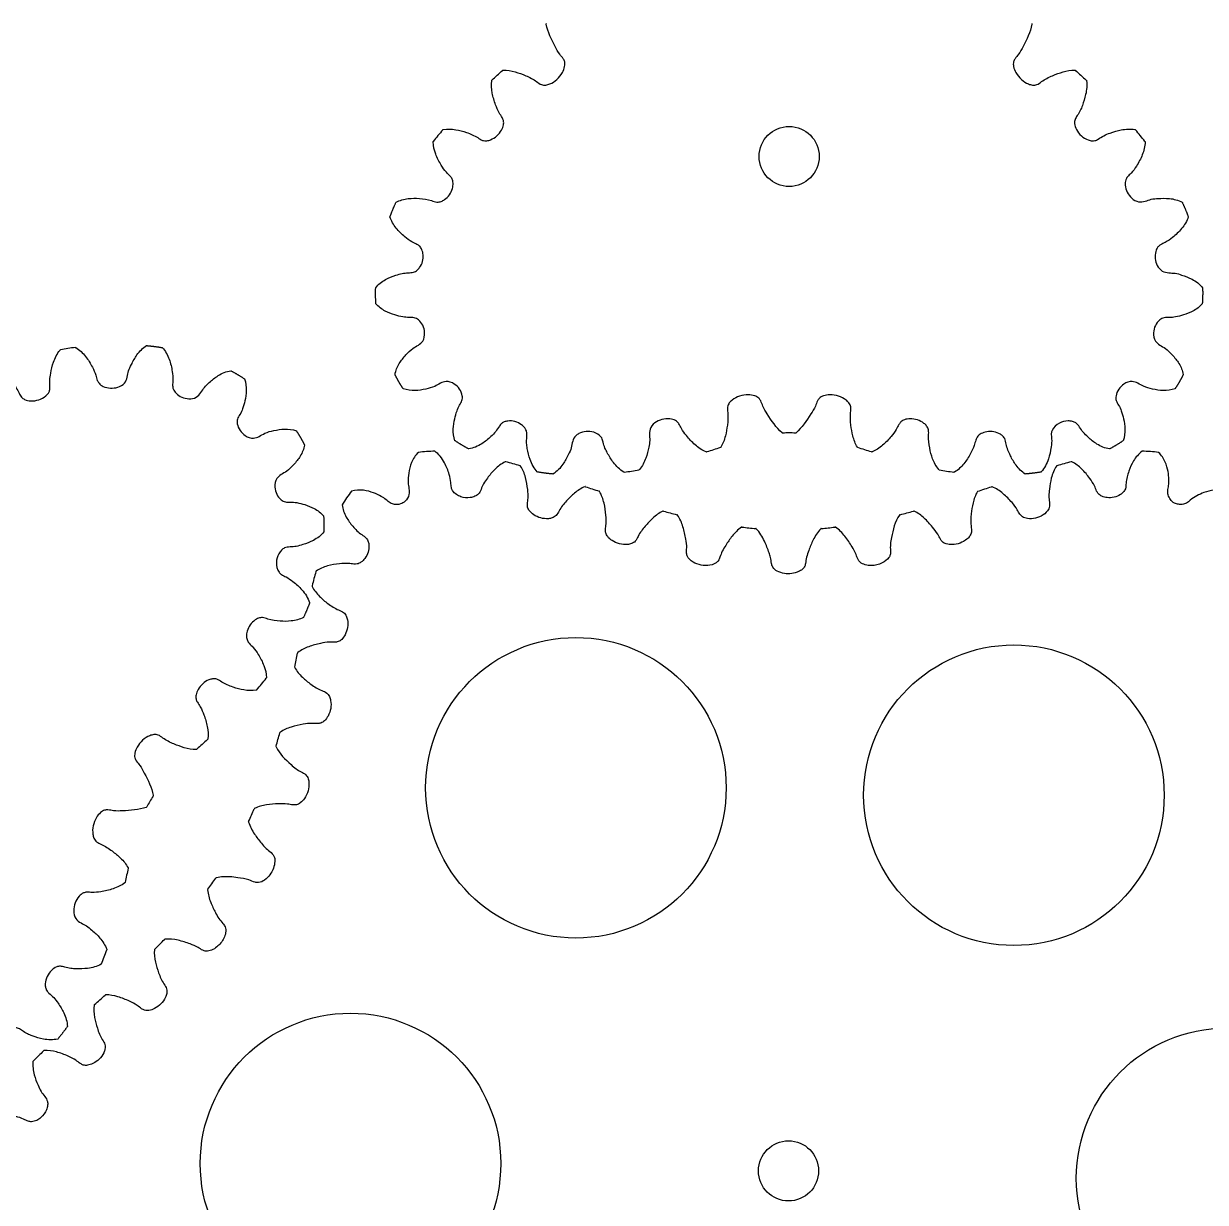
# Model space of a CAD drawing. Header units: inches. Extents: x -3 to 3, y -3 to 3.
# Drawn here: x -1.273 to 0.694, y -0.052 to 1.909 of the extents above; entities that cross this region are included whole.
import ezdxf

# ---------------------------------------------------------------- set-up
doc = ezdxf.new("R2010")
doc.units = ezdxf.units.IN
doc.header["$LTSCALE"] = 0.03937
doc.header["$MEASUREMENT"] = 0
doc.layers.add('thingiverse', color=18, linetype='Continuous', true_color=0x000000)

msp = doc.modelspace()

# ---------------------------------------------------------------- linework, layer by layer
at = {"layer": 'thingiverse'}
for points in [[(-0.403, 1.9075), (-0.4031, 1.9081), (-0.4028, 1.9086)], [(0.4047, 1.9086), (0.405, 1.9081), (0.4049, 1.9075)], [(-0.4757, 1.8307), (-0.4753, 1.8311), (-0.4747, 1.8311)], [(0.4767, 1.8311), (0.4772, 1.8311), (0.4777, 1.8307)], [(-0.4939, 1.8137), (-0.4938, 1.8143), (-0.4934, 1.8146)], [(0.4953, 1.8146), (0.4957, 1.8143), (0.4958, 1.8137)], [(-0.5753, 1.7319), (-0.575, 1.7323), (-0.5744, 1.7324)], [(0.5764, 1.7324), (0.5769, 1.7323), (0.5773, 1.7319)], [(-0.5914, 1.7117), (-0.5914, 1.7123), (-0.5911, 1.7127)], [(0.593, 1.7127), (0.5934, 1.7123), (0.5933, 1.7117)], [(-1.2121, 1.3654), (-1.2118, 1.3658), (-1.2112, 1.3659)], [(-1.1867, 1.3699), (-1.1862, 1.37), (-1.1857, 1.3697)], [(-0.0095, 1.2275), (-0.0101, 1.2274), (-0.0106, 1.2278)], [(0.0125, 1.2278), (0.0121, 1.2274), (0.0115, 1.2275)], [(-0.1126, 1.2039), (-0.1129, 1.2034), (-0.1134, 1.2032)], [(0.1154, 1.2032), (0.1149, 1.2034), (0.1146, 1.2039)], [(-0.4703, 1.1797), (-0.4708, 1.1798), (-0.4713, 1.1796)], [(-0.1362, 1.196), (-0.1367, 1.1958), (-0.1372, 1.196)], [(0.1392, 1.196), (0.1387, 1.1958), (0.1381, 1.196)], [(0.4712, 1.1796), (0.4707, 1.1798), (0.4702, 1.1797)], [(-0.4459, 1.1726), (-0.4462, 1.173), (-0.4467, 1.1732)], [(-0.2733, 1.1623), (-0.2738, 1.1623), (-0.2743, 1.1625)], [(-0.2479, 1.1669), (-0.2483, 1.1665), (-0.2488, 1.1664)], [(0.2508, 1.1664), (0.2502, 1.1665), (0.2499, 1.1669)], [(0.2763, 1.1625), (0.2758, 1.1623), (0.2753, 1.1623)], [(0.4204, 1.1629), (0.4201, 1.1625), (0.4195, 1.1625)], [(0.4466, 1.1732), (0.4461, 1.173), (0.4458, 1.1726)], [(-0.3377, 1.1383), (-0.3383, 1.1384), (-0.3388, 1.1382)], [(-0.3144, 1.1301), (-0.3147, 1.1306), (-0.3152, 1.1307)], [(0.3151, 1.1307), (0.3146, 1.1305), (0.3143, 1.1301)], [(0.3387, 1.1382), (0.3382, 1.1384), (0.3376, 1.1382)], [(-0.2081, 1.0976), (-0.2087, 1.0978), (-0.2092, 1.0975)], [(-0.1847, 1.091), (-0.185, 1.0915), (-0.1856, 1.0916)], [(0.1855, 1.0916), (0.1849, 1.0915), (0.1846, 1.091)], [(0.2091, 1.0975), (0.2086, 1.0977), (0.208, 1.0976)], [(-0.0774, 1.071), (-0.078, 1.071), (-0.0785, 1.0707)], [(-0.0536, 1.0682), (-0.054, 1.0686), (-0.0546, 1.0686)], [(0.0545, 1.0686), (0.0539, 1.0686), (0.0535, 1.0682)], [(0.0784, 1.0707), (0.0779, 1.071), (0.0773, 1.071)], [(-0.7859, 0.9978), (-0.7864, 0.9975), (-0.7865, 0.997)], [(-0.7927, 0.9734), (-0.7928, 0.9728), (-0.7926, 0.9723)], [(-0.7969, 0.9456), (-0.7968, 0.9451), (-0.797, 0.9446)], [(-0.8164, 0.8624), (-0.8168, 0.8621), (-0.8169, 0.8615)], [(-0.8217, 0.8382), (-0.8218, 0.8377), (-0.8215, 0.8372)], [(-0.8687, 0.8205), (-0.8686, 0.82), (-0.869, 0.8196)], [(-0.8847, 0.8003), (-0.8851, 0.7999), (-0.8856, 0.7998)], [(-0.8459, 0.7298), (-0.8464, 0.7295), (-0.8465, 0.7289)], [(-0.9662, 0.7185), (-0.9663, 0.718), (-0.9667, 0.7176)], [(-0.9843, 0.7016), (-0.9848, 0.7012), (-0.9853, 0.7012)], [(-0.8526, 0.7064), (-0.8528, 0.7059), (-0.8526, 0.7054)], [(-1.0571, 0.6248), (-1.057, 0.6242), (-1.0573, 0.6237)], [(-1.0678, 0.6055), (-1.0681, 0.605), (-1.0686, 0.6048)], [(-0.8881, 0.6032), (-0.8886, 0.603), (-0.8888, 0.6025)], [(-0.8982, 0.5815), (-0.8985, 0.581), (-0.8983, 0.5804)], [(-1.0989, 0.5044), (-1.0986, 0.5039), (-1.0988, 0.5034)], [(-1.1038, 0.48), (-1.1039, 0.4795), (-1.1044, 0.4792)], [(-0.9519, 0.4877), (-0.9524, 0.4875), (-0.9527, 0.4871)], [(-0.9662, 0.4684), (-0.9665, 0.468), (-0.9665, 0.4674)], [(-1.0372, 0.3856), (-1.0378, 0.3855), (-1.0382, 0.3851)], [(-1.1345, 0.3687), (-1.1343, 0.3682), (-1.1345, 0.3677)], [(-1.0546, 0.3686), (-1.055, 0.3682), (-1.0551, 0.3676)], [(-1.1433, 0.3445), (-1.1435, 0.344), (-1.1439, 0.3437)], [(-1.1546, 0.2767), (-1.1551, 0.2763), (-1.1551, 0.2757)], [(-1.1359, 0.2928), (-1.1364, 0.2928), (-1.1368, 0.2924)], [(-1.2384, 0.2001), (-1.239, 0.2001), (-1.2394, 0.1997)], [(-1.2568, 0.1826), (-1.2572, 0.1822), (-1.2572, 0.1817)]]:
    msp.add_lwpolyline(points, dxfattribs=at)
at = {"layer": 'thingiverse', "color": 1, "true_color": 0xff0000}
msp.add_circle((0, 0), 3, dxfattribs=at)
at = {"layer": 'thingiverse', "color": 18, "true_color": 0x000000}
for centre, radius in [((0.001, 1.6876), 0.05), ((-0.3538, 0.6373), 0.25), ((0.375, 0.625), 0.25), ((-0.7288, 0.0123), 0.25), ((0.7288, -0.0123), 0.25), ((0, 0), 0.05)]:
    msp.add_circle(centre, radius, dxfattribs=at)
at = {"layer": 'thingiverse'}
for centre, radius, start, end in [((-0.1134, 1.3372), 0.6076, 139.4855, 141.8283), ((0.1153, 1.3372), 0.6076, 38.1717, 40.5145), ((-1.1004, 0.7685), 0.6076, 98.1717, 100.5145), ((0.001, 1.0347), 0.193, 89.9974, 93.1145), ((0.001, 1.0347), 0.193, 86.8855, 90.0026), ((-0.3597, 1.7638), 0.6076, 278.1717, 280.5145), ((0.3616, 1.7638), 0.6076, 259.4855, 261.8283), ((3.0225, 11.1714), 10.5809, 251.48347, 251.61217), ((-2.9764, 11.0336), 10.4356, 288.3854, 288.51588), ((0.1095, 2.2519), 1.1972, 254.6139, 255.7308), ((-0.1096, 2.2523), 1.1976, 284.2648, 285.3813), ((0.0034, 1.7474), 0.6812, 263.1837, 265.1165), ((-0.0031, 1.7442), 0.678, 274.8727, 276.8144), ((-11.0436, 2.9392), 10.4356, 348.3854, 348.51588), ((-1.3467, 1.1951), 0.6076, 319.4855, 321.8283), ((-2.0053, 1.0312), 1.1976, 344.2648, 345.3813), ((-0.8956, 0.5182), 0.193, 149.9974, 153.1145), ((-0.8956, 0.5182), 0.193, 146.8855, 150.0026), ((-1.5121, 0.8694), 0.678, 334.8727, 336.8144), ((-1.5116, 0.8767), 0.6812, 323.1837, 325.1165), ((-1.8955, 1.2208), 1.1972, 314.6139, 315.7308), ((-1.7073, 0.5704), 0.6076, 338.1717, 340.5145), ((-8.1635, 8.2033), 10.5809, 311.48347, 311.61217)]:
    msp.add_arc(centre, radius, start, end, dxfattribs=at)
for points, knots in [([(-0.4747, 1.8311), (-0.468, 1.8313), (-0.4551, 1.829), (-0.4365, 1.8219), (-0.4219, 1.8149), (-0.4122, 1.8065), (-0.4039, 1.8059), (-0.3949, 1.8088), (-0.3847, 1.8152), (-0.3764, 1.8258), (-0.3722, 1.8361), (-0.3717, 1.8445), (-0.3753, 1.8514), (-0.3823, 1.8587), (-0.392, 1.8778), (-0.4005, 1.8944), (-0.403, 1.9075)], [1.9894037, 1.9894037, 1.9894037, 1.9894037, 2.009716, 2.0281566, 2.0489035, 2.0582882, 2.0657686, 2.0727013, 2.0867014, 2.1014099, 2.112319, 2.1201057, 2.1257681, 2.1353142, 2.1501356, 2.1902115, 2.1902115, 2.1902115, 2.1902115]), ([(0.4049, 1.9075), (0.4024, 1.8944), (0.394, 1.8777), (0.3842, 1.8588), (0.3773, 1.8513), (0.3736, 1.8445), (0.3742, 1.8361), (0.3784, 1.8257), (0.3867, 1.8152), (0.3969, 1.8087), (0.4059, 1.8059), (0.4142, 1.8066), (0.4239, 1.8149), (0.4385, 1.8219), (0.4571, 1.829), (0.4699, 1.8313), (0.4767, 1.8311)], [4.4158043, 4.4158043, 4.4158043, 4.4158043, 4.4558845, 4.4706979, 4.4802589, 4.4859071, 4.4936982, 4.504614, 4.5193477, 4.5333741, 4.54027, 4.5477569, 4.5571201, 4.5778612, 4.5963039, 4.616617, 4.616617, 4.616617, 4.616617]), ([(-0.5744, 1.7324), (-0.5676, 1.7336), (-0.5544, 1.733), (-0.5351, 1.7277), (-0.5201, 1.7215), (-0.51, 1.7138), (-0.502, 1.7133), (-0.4938, 1.7158), (-0.4848, 1.7213), (-0.4776, 1.7304), (-0.474, 1.7393), (-0.4737, 1.7469), (-0.4768, 1.7535), (-0.4827, 1.7615), (-0.4882, 1.7753), (-0.4936, 1.793), (-0.4947, 1.8069), (-0.4939, 1.8137)], [1.7686404, 1.7686404, 1.7686404, 1.7686404, 1.7893535, 1.8078933, 1.8286059, 1.8379662, 1.8452157, 1.8516017, 1.8638755, 1.8763356, 1.8857227, 1.8926763, 1.8983514, 1.9075537, 1.9221549, 1.9426931, 1.9633113, 1.9633113, 1.9633113, 1.9633113]), ([(0.4958, 1.8137), (0.4968, 1.8061), (0.4953, 1.7918), (0.4902, 1.7755), (0.4855, 1.7637), (0.481, 1.7562), (0.4763, 1.7495), (0.4755, 1.7411), (0.4789, 1.7313), (0.4866, 1.7213), (0.4963, 1.7154), (0.5043, 1.7134), (0.5102, 1.7137), (0.5167, 1.7171), (0.5245, 1.7226), (0.5376, 1.7276), (0.5546, 1.7328), (0.5688, 1.7338), (0.5764, 1.7324)], [4.6427061, 4.6427061, 4.6427061, 4.6427061, 4.6658234, 4.6851742, 4.6939245, 4.7039705, 4.7114575, 4.7179453, 4.728643, 4.7420774, 4.7554121, 4.7618909, 4.7668347, 4.7727487, 4.7836993, 4.7954608, 4.8143638, 4.8373756, 4.8373756, 4.8373756, 4.8373756]), ([(-0.653, 1.6115), (-0.6468, 1.6148), (-0.6337, 1.6182), (-0.6135, 1.6181), (-0.5974, 1.616), (-0.5858, 1.611), (-0.578, 1.6124), (-0.5708, 1.6165), (-0.5636, 1.6235), (-0.559, 1.6335), (-0.5577, 1.6427), (-0.5591, 1.6499), (-0.5635, 1.6557), (-0.5709, 1.6623), (-0.5791, 1.6747), (-0.5879, 1.6912), (-0.5912, 1.7048), (-0.5914, 1.7117)], [1.5483588, 1.5483588, 1.5483588, 1.5483588, 1.5696391, 1.588182, 1.6088777, 1.618264, 1.6253935, 1.6315477, 1.643194, 1.6549934, 1.6639963, 1.6707971, 1.6764208, 1.6857116, 1.7003394, 1.7208842, 1.7417113, 1.7417113, 1.7417113, 1.7417113]), ([(0.5933, 1.7117), (0.5932, 1.7044), (0.5895, 1.6903), (0.5803, 1.6733), (0.5718, 1.661), (0.5643, 1.6546), (0.5602, 1.6479), (0.5596, 1.6344), (0.5671, 1.62), (0.5815, 1.6107), (0.5935, 1.6128), (0.6037, 1.617), (0.6174, 1.6178), (0.6348, 1.6185), (0.6484, 1.615), (0.655, 1.6115)], [4.8643054, 4.8643054, 4.8643054, 4.8643054, 4.8863439, 4.907478, 4.9220641, 4.9310176, 4.9367516, 4.9453926, 4.9701692, 4.9832819, 4.9946428, 5.0051387, 5.0165233, 5.0352616, 5.0576556, 5.0576556, 5.0576556, 5.0576556]), ([(-0.6869, 1.4693), (-0.6825, 1.4749), (-0.6717, 1.4832), (-0.6558, 1.4894), (-0.6432, 1.4931), (-0.6333, 1.4943), (-0.6244, 1.4942), (-0.6177, 1.498), (-0.6125, 1.5042), (-0.6083, 1.5128), (-0.6075, 1.5234), (-0.6094, 1.5321), (-0.6131, 1.5382), (-0.6192, 1.5421), (-0.6283, 1.5459), (-0.6401, 1.5551), (-0.6538, 1.5681), (-0.661, 1.5804), (-0.6631, 1.5872)], [1.3307795, 1.3307795, 1.3307795, 1.3307795, 1.3521911, 1.3707945, 1.3817902, 1.3914417, 1.400848, 1.4078984, 1.4138822, 1.4250546, 1.4362898, 1.4449928, 1.4516476, 1.4572686, 1.4665003, 1.4810871, 1.5016951, 1.5231051, 1.5231051, 1.5231051, 1.5231051]), ([(0.6651, 1.5872), (0.6629, 1.58), (0.6551, 1.5673), (0.6408, 1.554), (0.6288, 1.5451), (0.6197, 1.5415), (0.6137, 1.5367), (0.6085, 1.5247), (0.6104, 1.5091), (0.6207, 1.4959), (0.6324, 1.4937), (0.6434, 1.4938), (0.6565, 1.4897), (0.6729, 1.4837), (0.6842, 1.4752), (0.6889, 1.4693)], [5.0829092, 5.0829092, 5.0829092, 5.0829092, 5.1056125, 5.1267805, 5.1412714, 5.1501504, 5.1558587, 5.164287, 5.1879855, 5.2007456, 5.2121234, 5.222504, 5.2338691, 5.2526323, 5.2752326, 5.2752326, 5.2752326, 5.2752326]), ([(-0.6547, 1.3248), (-0.6536, 1.3313), (-0.6487, 1.3433), (-0.6372, 1.3569), (-0.6267, 1.3678), (-0.616, 1.3734), (-0.6065, 1.3808), (-0.6046, 1.3943), (-0.6077, 1.4066), (-0.6145, 1.4156), (-0.6229, 1.42), (-0.6322, 1.4196), (-0.6429, 1.4204), (-0.6562, 1.424), (-0.6721, 1.4299), (-0.6822, 1.4375), (-0.6865, 1.4426)], [1.1140808, 1.1140808, 1.1140808, 1.1140808, 1.1340204, 1.152078, 1.1677462, 1.1785442, 1.1884006, 1.2031198, 1.2157568, 1.2273536, 1.235335, 1.2440291, 1.2542363, 1.2679499, 1.2851533, 1.3050572, 1.3050572, 1.3050572, 1.3050572]), ([(0.6884, 1.4426), (0.6842, 1.4375), (0.6741, 1.43), (0.6582, 1.424), (0.6449, 1.4204), (0.6341, 1.4195), (0.6249, 1.4202), (0.6125, 1.4132), (0.6057, 1.3978), (0.6086, 1.3811), (0.6179, 1.3732), (0.6288, 1.3678), (0.6391, 1.3569), (0.6507, 1.3433), (0.6556, 1.3313), (0.6567, 1.3248)], [5.3009549, 5.3009549, 5.3009549, 5.3009549, 5.3208596, 5.3380351, 5.3517346, 5.3619499, 5.3707403, 5.3787132, 5.4029347, 5.4176184, 5.4274863, 5.438307, 5.4539618, 5.4719879, 5.4919279, 5.4919279, 5.4919279, 5.4919279]), ([(-1.3228, 1.3363), (-1.3157, 1.3333), (-1.3041, 1.3248), (-1.2926, 1.3123), (-1.2846, 1.3023), (-1.2804, 1.2947), (-1.277, 1.2872), (-1.2701, 1.2823), (-1.2599, 1.2804), (-1.2473, 1.282), (-1.2374, 1.2875), (-1.2316, 1.2934), (-1.229, 1.2987), (-1.2287, 1.306), (-1.2296, 1.3156), (-1.2274, 1.3293), (-1.2233, 1.3467), (-1.2171, 1.3595), (-1.2121, 1.3654)], [4.6427061, 4.6427061, 4.6427061, 4.6427061, 4.6658234, 4.6851742, 4.6939245, 4.7039705, 4.7114575, 4.7179453, 4.728643, 4.7420774, 4.7554121, 4.7618909, 4.7668347, 4.7727487, 4.7836993, 4.7954608, 4.8143638, 4.8373756, 4.8373756, 4.8373756, 4.8373756]), ([(-1.1857, 1.3697), (-1.1795, 1.3659), (-1.1691, 1.3556), (-1.159, 1.3392), (-1.1526, 1.3257), (-1.1508, 1.316), (-1.147, 1.3091), (-1.1357, 1.3018), (-1.1195, 1.3011), (-1.1042, 1.309), (-1.1, 1.3204), (-1.0985, 1.3313), (-1.0923, 1.3436), (-1.0842, 1.359), (-1.0744, 1.3691), (-1.0681, 1.373)], [4.8643054, 4.8643054, 4.8643054, 4.8643054, 4.8863439, 4.907478, 4.9220641, 4.9310176, 4.9367516, 4.9453926, 4.9701692, 4.9832819, 4.9946428, 5.0051387, 5.0165233, 5.0352616, 5.0576556, 5.0576556, 5.0576556, 5.0576556]), ([(-1.042, 1.3696), (-1.0368, 1.3641), (-1.0298, 1.3509), (-1.0254, 1.3319), (-1.0237, 1.3171), (-1.0251, 1.3075), (-1.024, 1.2998), (-1.0162, 1.2893), (-1.0017, 1.2832), (-0.9852, 1.2855), (-0.9774, 1.2946), (-0.972, 1.3041), (-0.9619, 1.3133), (-0.9485, 1.3246), (-0.9355, 1.3301), (-0.928, 1.3312)], [5.0829092, 5.0829092, 5.0829092, 5.0829092, 5.1056125, 5.1267805, 5.1412714, 5.1501504, 5.1558587, 5.164287, 5.1879855, 5.2007456, 5.2121234, 5.222504, 5.2338691, 5.2526323, 5.2752326, 5.2752326, 5.2752326, 5.2752326]), ([(-0.9051, 1.3175), (-0.9028, 1.3112), (-0.9014, 1.2987), (-0.9041, 1.282), (-0.9077, 1.2687), (-0.9122, 1.2589), (-0.9175, 1.2512), (-0.9176, 1.2371), (-0.9077, 1.2235), (-0.8917, 1.2176), (-0.8803, 1.2217), (-0.8702, 1.2285), (-0.8555, 1.2319), (-0.838, 1.2352), (-0.8252, 1.2334), (-0.8189, 1.2311)], [5.3009549, 5.3009549, 5.3009549, 5.3009549, 5.3208596, 5.3380351, 5.3517346, 5.3619499, 5.3707403, 5.3787132, 5.4029347, 5.4176184, 5.4274863, 5.438307, 5.4539618, 5.4719879, 5.4919279, 5.4919279, 5.4919279, 5.4919279]), ([(-0.555, 1.2148), (-0.5572, 1.221), (-0.5587, 1.2335), (-0.5559, 1.2502), (-0.5523, 1.2635), (-0.5478, 1.2734), (-0.5426, 1.281), (-0.5424, 1.2952), (-0.5524, 1.3088), (-0.5683, 1.3147), (-0.5798, 1.3105), (-0.5898, 1.3038), (-0.6045, 1.3003), (-0.622, 1.2971), (-0.6349, 1.2989), (-0.6411, 1.3012)], [0.8969435, 0.8969435, 0.8969435, 0.8969435, 0.9168482, 0.9340238, 0.9477232, 0.9579386, 0.966729, 0.9747019, 0.9989233, 1.0136071, 1.023475, 1.0342956, 1.0499504, 1.0679765, 1.0879165, 1.0879165, 1.0879165, 1.0879165]), ([(0.6431, 1.3012), (0.6368, 1.2989), (0.624, 1.2971), (0.6064, 1.3003), (0.5918, 1.3039), (0.5817, 1.3105), (0.5703, 1.3148), (0.5541, 1.3085), (0.5445, 1.2952), (0.5445, 1.2809), (0.5498, 1.2734), (0.5543, 1.2636), (0.5579, 1.2503), (0.5606, 1.2335), (0.5592, 1.221), (0.5569, 1.2148)], [5.5180922, 5.5180922, 5.5180922, 5.5180922, 5.5380318, 5.5560893, 5.5717576, 5.5825556, 5.5924119, 5.6071311, 5.6313649, 5.6393463, 5.6480405, 5.6582477, 5.6719613, 5.6891647, 5.7090686, 5.7090686, 5.7090686, 5.7090686]), ([(-0.0106, 1.2278), (-0.0207, 1.2366), (-0.0309, 1.2522), (-0.0424, 1.2701), (-0.0454, 1.2799), (-0.0495, 1.2865), (-0.0571, 1.2902), (-0.0681, 1.2917), (-0.0814, 1.2898), (-0.0921, 1.2842), (-0.099, 1.2777), (-0.1026, 1.2703), (-0.1002, 1.2577), (-0.1014, 1.2415), (-0.1046, 1.2219), (-0.1091, 1.2096), (-0.1126, 1.2039)], [0.011793, 0.011793, 0.011793, 0.011793, 0.0518731, 0.0666865, 0.0762475, 0.0818958, 0.0896868, 0.1006026, 0.1153363, 0.1293628, 0.1362586, 0.1437455, 0.1531087, 0.1738498, 0.1922925, 0.2126057, 0.2126057, 0.2126057, 0.2126057]), ([(0.1146, 1.2039), (0.111, 1.2097), (0.1066, 1.2219), (0.1034, 1.2415), (0.1022, 1.2577), (0.1046, 1.2703), (0.101, 1.2778), (0.094, 1.2842), (0.0833, 1.2898), (0.07, 1.2917), (0.059, 1.2902), (0.0515, 1.2864), (0.0473, 1.2799), (0.0444, 1.2701), (0.0328, 1.2522), (0.0226, 1.2366), (0.0125, 1.2278)], [6.3940219, 6.3940219, 6.3940219, 6.3940219, 6.4143342, 6.4327748, 6.4535217, 6.4629064, 6.4703868, 6.4773195, 6.4913196, 6.5060281, 6.5169372, 6.5247239, 6.5303863, 6.5399324, 6.5547538, 6.5948297, 6.5948297, 6.5948297, 6.5948297]), ([(-0.418, 1.1627), (-0.4235, 1.1685), (-0.4303, 1.1816), (-0.4342, 1.1985), (-0.436, 1.211), (-0.4357, 1.2198), (-0.4348, 1.2278), (-0.4377, 1.2355), (-0.4446, 1.2423), (-0.455, 1.2474), (-0.4653, 1.2481), (-0.4728, 1.2464), (-0.4778, 1.2436), (-0.4822, 1.2378), (-0.487, 1.2296), (-0.497, 1.2198), (-0.5109, 1.2081), (-0.5242, 1.2022), (-0.532, 1.201)], [0.6788979, 0.6788979, 0.6788979, 0.6788979, 0.702853, 0.7222512, 0.730985, 0.7407014, 0.7484953, 0.7547957, 0.7647565, 0.7769343, 0.7890816, 0.7951615, 0.7999687, 0.8058637, 0.8167884, 0.8285257, 0.8474682, 0.8712212, 0.8712212, 0.8712212, 0.8712212]), ([(-0.1372, 1.196), (-0.1439, 1.1988), (-0.1558, 1.2072), (-0.1688, 1.2213), (-0.1778, 1.2332), (-0.1815, 1.2423), (-0.1867, 1.2483), (-0.2, 1.2529), (-0.2166, 1.2497), (-0.2304, 1.2382), (-0.2318, 1.2259), (-0.2303, 1.215), (-0.2332, 1.2015), (-0.2369, 1.1848), (-0.2432, 1.1725), (-0.2479, 1.1669)], [0.2386964, 0.2386964, 0.2386964, 0.2386964, 0.260565, 0.2816816, 0.2961962, 0.3051101, 0.3108816, 0.3198148, 0.3458727, 0.3595116, 0.370986, 0.3813982, 0.3927832, 0.4115024, 0.4333646, 0.4333646, 0.4333646, 0.4333646]), ([(0.2499, 1.1669), (0.2454, 1.1722), (0.2394, 1.1839), (0.2343, 1.2033), (0.2321, 1.2194), (0.2338, 1.232), (0.2303, 1.2392), (0.224, 1.2451), (0.2147, 1.2501), (0.2032, 1.2517), (0.1937, 1.2504), (0.187, 1.2469), (0.1828, 1.2408), (0.1789, 1.2318), (0.1696, 1.2201), (0.157, 1.2065), (0.1455, 1.1987), (0.1392, 1.196)], [6.1732586, 6.1732586, 6.1732586, 6.1732586, 6.1939717, 6.2125115, 6.2332241, 6.2425844, 6.2498338, 6.2562199, 6.2684937, 6.2809537, 6.2903409, 6.2972945, 6.3029696, 6.3121719, 6.3267731, 6.3473113, 6.3679295, 6.3679295, 6.3679295, 6.3679295]), ([(0.534, 1.201), (0.5265, 1.2021), (0.5136, 1.2077), (0.5, 1.2188), (0.4902, 1.2283), (0.4845, 1.2369), (0.4795, 1.2443), (0.4721, 1.2472), (0.4626, 1.2483), (0.4494, 1.2449), (0.4393, 1.236), (0.4367, 1.2256), (0.4383, 1.2163), (0.4369, 1.2021), (0.4328, 1.1828), (0.4258, 1.1691), (0.4204, 1.1629)], [5.7347909, 5.7347909, 5.7347909, 5.7347909, 5.7573547, 5.7761351, 5.7874998, 5.7979569, 5.8073569, 5.8135165, 5.8211597, 5.836122, 5.8535695, 5.8592031, 5.8676372, 5.8815023, 5.9020139, 5.9266473, 5.9266473, 5.9266473, 5.9266473]), ([(-0.2743, 1.1625), (-0.2809, 1.1666), (-0.2911, 1.1769), (-0.3, 1.1915), (-0.3058, 1.2029), (-0.3084, 1.2113), (-0.3102, 1.2192), (-0.3157, 1.2254), (-0.3248, 1.2295), (-0.3368, 1.2308), (-0.3471, 1.2278), (-0.3556, 1.2225), (-0.3598, 1.2138), (-0.361, 1.2026), (-0.367, 1.1899), (-0.3753, 1.174), (-0.3853, 1.1634), (-0.392, 1.1593)], [0.4602932, 0.4602932, 0.4602932, 0.4602932, 0.4836195, 0.5029802, 0.5117341, 0.5218986, 0.5293449, 0.5357683, 0.5460514, 0.5587927, 0.5714371, 0.5776947, 0.5884357, 0.599404, 0.6111569, 0.6300647, 0.6536443, 0.6536443, 0.6536443, 0.6536443]), ([(0.3939, 1.1593), (0.3879, 1.163), (0.3785, 1.1727), (0.3684, 1.1902), (0.3622, 1.2052), (0.3607, 1.2178), (0.3556, 1.2238), (0.3484, 1.228), (0.3388, 1.2307), (0.3278, 1.2297), (0.3192, 1.2262), (0.3137, 1.2215), (0.3109, 1.2147), (0.3089, 1.205), (0.3022, 1.1917), (0.2923, 1.1759), (0.2822, 1.1661), (0.2763, 1.1625)], [5.952977, 5.952977, 5.952977, 5.952977, 5.9742573, 5.9928002, 6.0134959, 6.0228822, 6.0300117, 6.0361659, 6.0478122, 6.0596116, 6.0686145, 6.0754153, 6.081039, 6.0903298, 6.1049576, 6.1255024, 6.1463295, 6.1463295, 6.1463295, 6.1463295]), ([(-0.8053, 1.2075), (-0.8064, 1.2009), (-0.8113, 1.1889), (-0.8229, 1.1753), (-0.8333, 1.1645), (-0.844, 1.1589), (-0.8535, 1.1514), (-0.8554, 1.138), (-0.8524, 1.1257), (-0.8456, 1.1166), (-0.8371, 1.1122), (-0.8279, 1.1127), (-0.8172, 1.1119), (-0.8038, 1.1083), (-0.788, 1.1023), (-0.7778, 1.0948), (-0.7736, 1.0897)], [5.5180922, 5.5180922, 5.5180922, 5.5180922, 5.5380318, 5.5560893, 5.5717576, 5.5825556, 5.5924119, 5.6071311, 5.6197681, 5.6313649, 5.6393463, 5.6480405, 5.6582477, 5.6719613, 5.6891647, 5.7090686, 5.7090686, 5.7090686, 5.7090686]), ([(-0.6159, 1.1951), (-0.6208, 1.1904), (-0.628, 1.1794), (-0.6321, 1.1618), (-0.6338, 1.1469), (-0.6314, 1.135), (-0.6306, 1.124), (-0.6366, 1.1142), (-0.6455, 1.1087), (-0.6549, 1.1082), (-0.6632, 1.1108), (-0.6698, 1.1169), (-0.6786, 1.1231), (-0.6913, 1.1287), (-0.7078, 1.1334), (-0.7206, 1.1328), (-0.727, 1.1309)], [9.8879423, 9.8879423, 9.8879423, 9.8879423, 9.9081843, 9.9263031, 9.941943, 9.952736, 9.9624855, 9.9750234, 9.9845762, 9.9941986, 10.0017525, 10.010464, 10.0206658, 10.0343596, 10.0516356, 10.0718976, 10.0718976, 10.0718976, 10.0718976]), ([(-0.4713, 1.1796), (-0.4779, 1.1765), (-0.4887, 1.1681), (-0.4996, 1.1547), (-0.5075, 1.1436), (-0.5114, 1.134), (-0.5151, 1.1258), (-0.5222, 1.1217), (-0.5319, 1.1192), (-0.543, 1.1201), (-0.553, 1.125), (-0.5588, 1.1304), (-0.5616, 1.1377), (-0.5615, 1.1471), (-0.5648, 1.161), (-0.5708, 1.1759), (-0.5789, 1.189), (-0.5851, 1.1948), (-0.5884, 1.1971)], [9.667044, 9.667044, 9.667044, 9.667044, 9.6888417, 9.7075588, 9.7189346, 9.7293583, 9.738833, 9.7451744, 9.753213, 9.7688737, 9.7775534, 9.7864789, 9.7921014, 9.8005082, 9.8143735, 9.8348931, 9.8483781, 9.8602811, 9.8602811, 9.8602811, 9.8602811]), ([(0.5883, 1.1971), (0.5824, 1.1929), (0.5737, 1.1824), (0.5656, 1.1637), (0.5613, 1.1481), (0.5614, 1.1355), (0.5573, 1.1288), (0.5508, 1.1238), (0.5417, 1.1199), (0.5307, 1.1194), (0.5218, 1.1217), (0.5156, 1.1257), (0.5119, 1.132), (0.5087, 1.1414), (0.5003, 1.1537), (0.4885, 1.1682), (0.4774, 1.1766), (0.4712, 1.1796)], [7.8818035, 7.8818035, 7.8818035, 7.8818035, 7.9033558, 7.92196, 7.9425966, 7.9519961, 7.9590548, 7.9651089, 7.9766174, 7.9883342, 7.9974096, 8.0042489, 8.0098643, 8.0191323, 8.0337602, 8.0543178, 8.075044, 8.075044, 8.075044, 8.075044]), ([(0.727, 1.131), (0.7208, 1.1328), (0.7085, 1.1335), (0.6881, 1.1282), (0.6728, 1.1201), (0.6626, 1.1105), (0.6554, 1.1086), (0.6486, 1.1086), (0.6412, 1.1108), (0.6351, 1.1165), (0.6313, 1.124), (0.6307, 1.1321), (0.6328, 1.1405), (0.6332, 1.1512), (0.6316, 1.1645), (0.6272, 1.1805), (0.6205, 1.1906), (0.6158, 1.1951)], [7.6701964, 7.6701964, 7.6701964, 7.6701964, 7.6894192, 7.7065827, 7.732808, 7.7410176, 7.7480845, 7.7544791, 7.7615147, 7.7707914, 7.7789801, 7.7861683, 7.7948345, 7.8047569, 7.8183213, 7.8348857, 7.8541525, 7.8541525, 7.8541525, 7.8541525]), ([(-0.3388, 1.1382), (-0.3451, 1.1357), (-0.356, 1.1284), (-0.3701, 1.1143), (-0.3804, 1.1018), (-0.3856, 1.0901), (-0.3928, 1.086), (-0.4016, 1.0845), (-0.4126, 1.0855), (-0.4234, 1.0905), (-0.4308, 1.097), (-0.4345, 1.1037), (-0.4346, 1.111), (-0.4328, 1.1208), (-0.434, 1.1356), (-0.4369, 1.1539), (-0.442, 1.1669), (-0.4459, 1.1726)], [9.4443165, 9.4443165, 9.4443165, 9.4443165, 9.4647312, 9.483233, 9.5039818, 9.513472, 9.5208488, 9.5275421, 9.5403945, 9.5532793, 9.5628583, 9.5698287, 9.5755068, 9.5846707, 9.5992832, 9.6198224, 9.6404812, 9.6404812, 9.6404812, 9.6404812]), ([(0.4458, 1.1726), (0.4417, 1.1665), (0.4368, 1.1538), (0.4341, 1.1368), (0.4329, 1.1232), (0.4338, 1.1138), (0.4349, 1.1064), (0.432, 1.0982), (0.4206, 1.0874), (0.4035, 1.0832), (0.3896, 1.0871), (0.384, 1.0929), (0.38, 1.1019), (0.3706, 1.1135), (0.3573, 1.1273), (0.3454, 1.1355), (0.3387, 1.1382)], [8.1016096, 8.1016096, 8.1016096, 8.1016096, 8.123335, 8.1420343, 8.1534271, 8.1638169, 8.1707238, 8.1753455, 8.189385, 8.2165152, 8.2256312, 8.2314365, 8.2403471, 8.254869, 8.2759706, 8.2977682, 8.2977682, 8.2977682, 8.2977682]), ([(-0.2092, 1.0975), (-0.2153, 1.0946), (-0.2257, 1.0867), (-0.2392, 1.0722), (-0.2491, 1.0593), (-0.254, 1.0474), (-0.2612, 1.0431), (-0.2703, 1.0415), (-0.2816, 1.0424), (-0.2929, 1.0475), (-0.3007, 1.0541), (-0.3046, 1.0609), (-0.3047, 1.0683), (-0.3028, 1.078), (-0.3038, 1.0928), (-0.3063, 1.1112), (-0.3109, 1.1242), (-0.3144, 1.1301)], [9.2206877, 9.2206877, 9.2206877, 9.2206877, 9.2409781, 9.2594344, 9.2802212, 9.2897507, 9.2972011, 9.3040762, 9.3174208, 9.3308323, 9.3407172, 9.3478241, 9.353517, 9.3627173, 9.3773555, 9.3978397, 9.4183274, 9.4183274, 9.4183274, 9.4183274]), ([(0.3143, 1.1301), (0.3108, 1.1242), (0.3065, 1.1119), (0.3035, 1.0922), (0.3026, 1.076), (0.3054, 1.0634), (0.3019, 1.0559), (0.2954, 1.0494), (0.2856, 1.0436), (0.2734, 1.0414), (0.2632, 1.0424), (0.2561, 1.0457), (0.2518, 1.0518), (0.2478, 1.0609), (0.2385, 1.0725), (0.2262, 1.0863), (0.2152, 1.0945), (0.2091, 1.0975)], [8.3237529, 8.3237529, 8.3237529, 8.3237529, 8.3441376, 8.3626072, 8.383386, 8.3928776, 8.4003145, 8.4071278, 8.4203922, 8.4338402, 8.4437774, 8.4509501, 8.4566394, 8.4658807, 8.4805299, 8.5010016, 8.5213961, 8.5213961, 8.5213961, 8.5213961]), ([(-0.7426, 1.108), (-0.7419, 1.1009), (-0.7371, 1.0881), (-0.725, 1.0717), (-0.7136, 1.0601), (-0.7027, 1.0539), (-0.699, 1.047), (-0.6978, 1.0389), (-0.699, 1.029), (-0.7041, 1.0194), (-0.7105, 1.0127), (-0.7171, 1.0093), (-0.7244, 1.0093), (-0.7341, 1.0112), (-0.749, 1.0101), (-0.7674, 1.0072), (-0.7803, 1.0018), (-0.7859, 0.9978)], [10.0995486, 10.0995486, 10.0995486, 10.0995486, 10.1211009, 10.1397051, 10.1603417, 10.1697412, 10.1767999, 10.182854, 10.1943625, 10.2060793, 10.2151547, 10.221994, 10.2276094, 10.2368774, 10.2515053, 10.2720629, 10.2927891, 10.2927891, 10.2927891, 10.2927891]), ([(-0.0785, 1.0707), (-0.0843, 1.0667), (-0.0937, 1.0569), (-0.1033, 1.0428), (-0.1104, 1.0312), (-0.1138, 1.0223), (-0.1162, 1.0153), (-0.123, 1.0092), (-0.1392, 1.0052), (-0.1573, 1.0099), (-0.1681, 1.0206), (-0.1701, 1.0286), (-0.1689, 1.0384), (-0.171, 1.0532), (-0.175, 1.0718), (-0.1806, 1.0851), (-0.1847, 1.091)], [8.996164, 8.996164, 8.996164, 8.996164, 9.0175198, 9.0361885, 9.0476134, 9.0580068, 9.0649095, 9.069639, 9.0845751, 9.1136535, 9.1230849, 9.1289249, 9.137776, 9.1523215, 9.1734271, 9.1950719, 9.1950719, 9.1950719, 9.1950719]), ([(0.1846, 1.091), (0.177, 1.08), (0.1728, 1.0628), (0.1692, 1.0427), (0.1694, 1.033), (0.1697, 1.0256), (0.1658, 1.0174), (0.155, 1.0098), (0.1406, 1.0063), (0.1277, 1.0078), (0.1196, 1.0113), (0.1147, 1.018), (0.1122, 1.0275), (0.1048, 1.0404), (0.0942, 1.0562), (0.0843, 1.0666), (0.0784, 1.0707)], [8.547012, 8.547012, 8.547012, 8.547012, 8.587105, 8.5985122, 8.6089553, 8.6158541, 8.6205628, 8.635428, 8.6541222, 8.6645471, 8.6740071, 8.679867, 8.6887457, 8.7032884, 8.7243561, 8.7459215, 8.7459215, 8.7459215, 8.7459215]), ([(-0.7731, 1.063), (-0.7778, 1.0571), (-0.7891, 1.0486), (-0.8055, 1.0425), (-0.8186, 1.0386), (-0.829, 1.0381), (-0.8378, 1.0374), (-0.8441, 1.0325), (-0.8498, 1.0247), (-0.8534, 1.0117), (-0.8508, 0.9984), (-0.8431, 0.991), (-0.8342, 0.9877), (-0.8226, 0.9794), (-0.8079, 0.9662), (-0.7996, 0.9533), (-0.7969, 0.9456)], [5.7347909, 5.7347909, 5.7347909, 5.7347909, 5.7573547, 5.7761351, 5.7874998, 5.7979569, 5.8073569, 5.8135165, 5.8211597, 5.836122, 5.8535695, 5.8592031, 5.8676372, 5.8815023, 5.9020139, 5.9266473, 5.9266473, 5.9266473, 5.9266473]), ([(0.0535, 1.0682), (0.0483, 1.0627), (0.041, 1.0509), (0.0344, 1.0345), (0.0296, 1.0214), (0.0286, 1.0119), (0.0268, 1.0046), (0.0226, 1), (0.0156, 0.9959), (0.0013, 0.992), (-0.0148, 0.9943), (-0.0263, 1.0028), (-0.0289, 1.0118), (-0.0294, 1.0199), (-0.0336, 1.0323), (-0.0401, 1.0488), (-0.0479, 1.0622), (-0.0536, 1.0682)], [8.7712255, 8.7712255, 8.7712255, 8.7712255, 8.7937145, 8.8125915, 8.8243915, 8.8353159, 8.8412537, 8.8464713, 8.8536597, 8.8654637, 8.8904072, 8.9005554, 8.9070711, 8.9172321, 8.9251584, 8.9459803, 8.970866, 8.970866, 8.970866, 8.970866]), ([(-0.7926, 0.9723), (-0.7896, 0.9662), (-0.7814, 0.9558), (-0.766, 0.943), (-0.7525, 0.9341), (-0.7404, 0.9301), (-0.7356, 0.9235), (-0.7331, 0.915), (-0.7329, 0.904), (-0.7368, 0.8927), (-0.7425, 0.8845), (-0.7488, 0.8801), (-0.7561, 0.8792), (-0.766, 0.88), (-0.7806, 0.8773), (-0.7985, 0.8728), (-0.811, 0.8666), (-0.8164, 0.8624)], [10.3193534, 10.3193534, 10.3193534, 10.3193534, 10.3399314, 10.3584496, 10.3791731, 10.3885635, 10.3958839, 10.4024757, 10.4152793, 10.4282421, 10.4379151, 10.4449652, 10.4506555, 10.4598392, 10.4744495, 10.494972, 10.515519, 10.515519, 10.515519, 10.515519]), ([(-0.807, 0.9208), (-0.8132, 0.9174), (-0.8263, 0.9141), (-0.8466, 0.9141), (-0.8626, 0.9162), (-0.8743, 0.9212), (-0.882, 0.9199), (-0.8893, 0.9157), (-0.8964, 0.9087), (-0.901, 0.8987), (-0.9023, 0.8896), (-0.901, 0.8824), (-0.8965, 0.8766), (-0.8891, 0.87), (-0.8809, 0.8575), (-0.8722, 0.8411), (-0.8688, 0.8275), (-0.8687, 0.8205)], [5.952977, 5.952977, 5.952977, 5.952977, 5.9742573, 5.9928002, 6.0134959, 6.0228822, 6.0300117, 6.0361659, 6.0478122, 6.0596116, 6.0686145, 6.0754153, 6.081039, 6.0903298, 6.1049576, 6.1255024, 6.1463295, 6.1463295, 6.1463295, 6.1463295]), ([(-0.8215, 0.8372), (-0.8182, 0.8313), (-0.8097, 0.8213), (-0.7941, 0.8089), (-0.7805, 0.8001), (-0.7683, 0.7961), (-0.7635, 0.7894), (-0.7611, 0.7805), (-0.761, 0.7692), (-0.7652, 0.7575), (-0.7711, 0.7492), (-0.7776, 0.7447), (-0.785, 0.7439), (-0.7948, 0.7451), (-0.8095, 0.7428), (-0.8276, 0.739), (-0.8403, 0.7336), (-0.8459, 0.7298)], [10.541504, 10.541504, 10.541504, 10.541504, 10.5618887, 10.5803583, 10.6011371, 10.6106287, 10.6180656, 10.6248789, 10.6381433, 10.6515913, 10.6615285, 10.6687012, 10.6743905, 10.6836318, 10.698281, 10.7187527, 10.7391472, 10.7391472, 10.7391472, 10.7391472]), ([(-0.8856, 0.7998), (-0.8924, 0.7986), (-0.9057, 0.7993), (-0.925, 0.8046), (-0.94, 0.8107), (-0.95, 0.8185), (-0.958, 0.819), (-0.9663, 0.8165), (-0.9753, 0.811), (-0.9824, 0.8019), (-0.986, 0.7929), (-0.9864, 0.7854), (-0.9832, 0.7787), (-0.9773, 0.7708), (-0.9719, 0.757), (-0.9664, 0.7392), (-0.9653, 0.7253), (-0.9662, 0.7185)], [6.1732586, 6.1732586, 6.1732586, 6.1732586, 6.1939717, 6.2125115, 6.2332241, 6.2425844, 6.2498338, 6.2562199, 6.2684937, 6.2809537, 6.2903409, 6.2972945, 6.3029696, 6.3121719, 6.3267731, 6.3473113, 6.3679295, 6.3679295, 6.3679295, 6.3679295]), ([(-0.9853, 0.7012), (-0.9921, 0.701), (-1.0049, 0.7033), (-1.0235, 0.7103), (-1.0381, 0.7173), (-1.0478, 0.7257), (-1.0561, 0.7263), (-1.0651, 0.7235), (-1.0754, 0.7171), (-1.0836, 0.7065), (-1.0878, 0.6962), (-1.0884, 0.6878), (-1.0848, 0.6809), (-1.0778, 0.6735), (-1.068, 0.6545), (-1.0596, 0.6379), (-1.0571, 0.6248)], [6.3940219, 6.3940219, 6.3940219, 6.3940219, 6.4143342, 6.4327748, 6.4535217, 6.4629064, 6.4703868, 6.4773195, 6.4913196, 6.5060281, 6.5169372, 6.5247239, 6.5303863, 6.5399324, 6.5547538, 6.5948297, 6.5948297, 6.5948297, 6.5948297]), ([(-0.8526, 0.7054), (-0.847, 0.6937), (-0.8347, 0.6818), (-0.8198, 0.669), (-0.8112, 0.6637), (-0.8029, 0.66), (-0.7988, 0.6527), (-0.7974, 0.6434), (-0.7986, 0.6317), (-0.8042, 0.6202), (-0.8112, 0.6124), (-0.8183, 0.6086), (-0.8258, 0.6087), (-0.8354, 0.6111), (-0.8503, 0.6108), (-0.8687, 0.6096), (-0.882, 0.6061), (-0.8881, 0.6032)], [10.7647615, 10.7647615, 10.7647615, 10.7647615, 10.8035042, 10.8145336, 10.8242464, 10.8337214, 10.8412093, 10.8481843, 10.8619043, 10.8758151, 10.8860287, 10.8933258, 10.8990291, 10.9082632, 10.9229068, 10.9434007, 10.9636789, 10.9636789, 10.9636789, 10.9636789]), ([(-1.0686, 0.6048), (-1.0812, 0.6004), (-1.0998, 0.5994), (-1.1212, 0.5983), (-1.1311, 0.6007), (-1.1388, 0.6004), (-1.1458, 0.5957), (-1.1527, 0.5869), (-1.1577, 0.5744), (-1.1582, 0.5624), (-1.1561, 0.5531), (-1.1514, 0.5463), (-1.1393, 0.5421), (-1.1259, 0.5329), (-1.1105, 0.5203), (-1.1021, 0.5104), (-1.0989, 0.5044)], [0.011793, 0.011793, 0.011793, 0.011793, 0.0518731, 0.0666865, 0.0762475, 0.0818958, 0.0896868, 0.1006026, 0.1153363, 0.1293628, 0.1362586, 0.1437455, 0.1531087, 0.1738498, 0.1922925, 0.2126057, 0.2126057, 0.2126057, 0.2126057]), ([(-0.8983, 0.5804), (-0.8962, 0.5732), (-0.8896, 0.5609), (-0.8787, 0.5471), (-0.8698, 0.5362), (-0.8607, 0.5301), (-0.8548, 0.5227), (-0.8546, 0.5129), (-0.8565, 0.503), (-0.8626, 0.4921), (-0.8709, 0.4837), (-0.88, 0.479), (-0.8893, 0.4802), (-0.9001, 0.4856), (-0.9145, 0.4875), (-0.9324, 0.4899), (-0.9445, 0.4894), (-0.9519, 0.4877)], [10.9889816, 10.9889816, 10.9889816, 10.9889816, 11.0114714, 11.0303514, 11.0421444, 11.0531282, 11.0631464, 11.0697712, 11.0812118, 11.0937508, 11.106187, 11.1170318, 11.1230815, 11.1339217, 11.1529574, 11.1658595, 11.1886147, 11.1886147, 11.1886147, 11.1886147]), ([(-1.1044, 0.4792), (-1.1102, 0.4748), (-1.1234, 0.4687), (-1.1421, 0.4645), (-1.1569, 0.4627), (-1.1666, 0.464), (-1.1745, 0.4625), (-1.185, 0.4532), (-1.1906, 0.4372), (-1.1875, 0.4196), (-1.1775, 0.4122), (-1.1674, 0.408), (-1.1571, 0.3988), (-1.1445, 0.3872), (-1.137, 0.3756), (-1.1345, 0.3687)], [0.2386964, 0.2386964, 0.2386964, 0.2386964, 0.260565, 0.2816816, 0.2961962, 0.3051101, 0.3108816, 0.3198148, 0.3458727, 0.3595116, 0.370986, 0.3813982, 0.3927832, 0.4115024, 0.4333646, 0.4333646, 0.4333646, 0.4333646]), ([(-0.9665, 0.4674), (-0.9659, 0.4603), (-0.9622, 0.4473), (-0.9547, 0.432), (-0.9483, 0.42), (-0.9422, 0.4126), (-0.9374, 0.407), (-0.936, 0.4013), (-0.9365, 0.3948), (-0.9402, 0.384), (-0.9485, 0.3738), (-0.9594, 0.367), (-0.968, 0.3648), (-0.9759, 0.367), (-0.9837, 0.373), (-0.9975, 0.3785), (-1.0157, 0.3843), (-1.03, 0.3862), (-1.0372, 0.3856)], [11.2139243, 11.2139243, 11.2139243, 11.2139243, 11.2352801, 11.2539488, 11.2653737, 11.2757671, 11.2826698, 11.2873993, 11.2927526, 11.3023354, 11.3210228, 11.3314138, 11.3408452, 11.3466852, 11.3555363, 11.3700818, 11.3911874, 11.4128322, 11.4128322, 11.4128322, 11.4128322]), ([(-1.0551, 0.3676), (-1.0556, 0.3609), (-1.054, 0.3479), (-1.0481, 0.3289), (-1.0419, 0.3139), (-1.034, 0.3037), (-1.034, 0.2954), (-1.0371, 0.2867), (-1.0436, 0.2773), (-1.0536, 0.2701), (-1.0632, 0.2667), (-1.071, 0.2667), (-1.0775, 0.2703), (-1.085, 0.2768), (-1.0983, 0.2833), (-1.1155, 0.2904), (-1.129, 0.2929), (-1.1359, 0.2928)], [11.438448, 11.438448, 11.438448, 11.438448, 11.4587384, 11.4771947, 11.4979815, 11.507511, 11.5149614, 11.5218365, 11.5351811, 11.5485926, 11.5584775, 11.5655844, 11.5712773, 11.5804776, 11.5951158, 11.6156, 11.6360877, 11.6360877, 11.6360877, 11.6360877]), ([(-1.1439, 0.3437), (-1.1507, 0.34), (-1.1648, 0.3363), (-1.1819, 0.3359), (-1.1947, 0.3366), (-1.2032, 0.3386), (-1.211, 0.341), (-1.2191, 0.3393), (-1.2272, 0.3335), (-1.2343, 0.3237), (-1.2369, 0.3133), (-1.2365, 0.3053), (-1.2345, 0.2999), (-1.2295, 0.2946), (-1.2221, 0.2885), (-1.2139, 0.2772), (-1.2044, 0.2619), (-1.2002, 0.248), (-1.1999, 0.2402)], [0.4602932, 0.4602932, 0.4602932, 0.4602932, 0.4836195, 0.5029802, 0.5117341, 0.5218986, 0.5293449, 0.5357683, 0.5460514, 0.5587927, 0.5714371, 0.5776947, 0.5825604, 0.5884357, 0.599404, 0.6111569, 0.6300647, 0.6536443, 0.6536443, 0.6536443, 0.6536443]), ([(-1.1551, 0.2757), (-1.1561, 0.269), (-1.1552, 0.2559), (-1.1501, 0.2366), (-1.1444, 0.2214), (-1.1368, 0.2111), (-1.1369, 0.2028), (-1.14, 0.1944), (-1.1463, 0.1854), (-1.1561, 0.1786), (-1.1654, 0.1754), (-1.1731, 0.1755), (-1.1795, 0.1791), (-1.187, 0.1855), (-1.2004, 0.1919), (-1.2178, 0.1986), (-1.2316, 0.2006), (-1.2384, 0.2001)], [11.6620768, 11.6620768, 11.6620768, 11.6620768, 11.6824916, 11.7009933, 11.7217421, 11.7312323, 11.7386091, 11.7453024, 11.7581548, 11.7710397, 11.7806186, 11.787589, 11.7932671, 11.802431, 11.8170435, 11.8375827, 11.8582415, 11.8582415, 11.8582415, 11.8582415]), ([(-1.2159, 0.2193), (-1.2237, 0.2175), (-1.2385, 0.2181), (-1.255, 0.2232), (-1.2668, 0.2279), (-1.2742, 0.2325), (-1.2807, 0.2373), (-1.2888, 0.2386), (-1.2981, 0.2361), (-1.3078, 0.2297), (-1.3136, 0.2211), (-1.3158, 0.2137), (-1.3158, 0.208), (-1.3131, 0.2013), (-1.3084, 0.193), (-1.3048, 0.1795), (-1.3017, 0.1616), (-1.3032, 0.1471), (-1.3061, 0.1398)], [0.6788979, 0.6788979, 0.6788979, 0.6788979, 0.702853, 0.7222512, 0.730985, 0.7407014, 0.7484953, 0.7547957, 0.7647565, 0.7769343, 0.7890816, 0.7951615, 0.7999687, 0.8058637, 0.8167884, 0.8285257, 0.8474682, 0.8712212, 0.8712212, 0.8712212, 0.8712212]), ([(-1.2572, 0.1817), (-1.2578, 0.1744), (-1.2559, 0.1608), (-1.2498, 0.1447), (-1.2441, 0.1323), (-1.2378, 0.1241), (-1.2325, 0.1169), (-1.2325, 0.1086), (-1.2352, 0.099), (-1.2416, 0.0898), (-1.2508, 0.0836), (-1.2584, 0.0813), (-1.2661, 0.0825), (-1.2742, 0.0872), (-1.2879, 0.0914), (-1.3038, 0.0936), (-1.3191, 0.0931), (-1.3273, 0.0907), (-1.3309, 0.089)], [11.8848043, 11.8848043, 11.8848043, 11.8848043, 11.906602, 11.9253191, 11.9366949, 11.9471186, 11.9565933, 11.9629347, 11.9709733, 11.986634, 11.9953137, 12.0042392, 12.0098617, 12.0182685, 12.0321338, 12.0526534, 12.0661384, 12.0780414, 12.0780414, 12.0780414, 12.0780414])]:
    msp.add_open_spline(points, degree=3, knots=knots, dxfattribs=at)
for points in [[(-0.4934, 1.8146), (-0.4875, 1.82), (-0.4816, 1.8254), (-0.4757, 1.8307)], [(0.4777, 1.8307), (0.4835, 1.8254), (0.4895, 1.82), (0.4953, 1.8146)], [(-0.1134, 1.2032), (-0.121, 1.2008), (-0.1286, 1.1984), (-0.1362, 1.196)], [(0.1381, 1.196), (0.1305, 1.1984), (0.123, 1.2008), (0.1154, 1.2032)], [(-0.5884, 1.1971), (-0.5976, 1.1971), (-0.6068, 1.1964), (-0.6159, 1.1951)], [(0.6158, 1.1951), (0.6067, 1.1964), (0.5975, 1.1971), (0.5883, 1.1971)], [(-0.4467, 1.1732), (-0.4545, 1.1754), (-0.4624, 1.1776), (-0.4703, 1.1797)], [(0.4702, 1.1797), (0.4623, 1.1776), (0.4544, 1.1754), (0.4466, 1.1732)], [(-0.727, 1.1309), (-0.7328, 1.1237), (-0.738, 1.116), (-0.7426, 1.108)], [(-0.7865, 0.997), (-0.7887, 0.9892), (-0.7907, 0.9813), (-0.7927, 0.9734)], [(-0.9667, 0.7176), (-0.9725, 0.7122), (-0.9784, 0.7069), (-0.9843, 0.7016)], [(-1.0988, 0.5034), (-1.1004, 0.4956), (-1.1021, 0.4878), (-1.1038, 0.48)], [(-1.2394, 0.1997), (-1.2452, 0.1941), (-1.251, 0.1884), (-1.2568, 0.1826)]]:
    msp.add_open_spline(points, degree=3, dxfattribs=at)
for points, weights in [([(-0.6631, 1.5872), (-0.6586, 1.5996), (-0.653, 1.6115)], [1, 0.999536784384, 1]), ([(0.655, 1.6115), (0.6606, 1.5996), (0.6651, 1.5872)], [1, 0.999536784384, 1]), ([(-0.6865, 1.4426), (-0.6874, 1.4559), (-0.6869, 1.4693)], [1, 0.999182455461, 1]), ([(0.6889, 1.4693), (0.6894, 1.4559), (0.6884, 1.4426)], [1, 0.999182455461, 1]), ([(-1.0681, 1.373), (-1.055, 1.3718), (-1.042, 1.3696)], [1, 0.999536784384, 1]), ([(-0.928, 1.3312), (-0.9162, 1.325), (-0.9051, 1.3175)], [1, 0.999182455461, 1]), ([(-0.6483, 1.3127), (-0.6516, 1.3184), (-0.6547, 1.3248)], [1, 0.999730826779, 1]), ([(0.6567, 1.3248), (0.6536, 1.3184), (0.6503, 1.3127)], [1, 0.999730826779, 1]), ([(-0.6411, 1.3012), (-0.645, 1.307), (-0.6483, 1.3127)], [1, 0.999730826779, 1]), ([(0.6503, 1.3127), (0.647, 1.307), (0.6431, 1.3012)], [1, 0.999730826779, 1]), ([(-0.8189, 1.2311), (-0.815, 1.2252), (-0.8117, 1.2195)], [1, 0.999730826779, 1]), ([(-0.8117, 1.2195), (-0.8084, 1.2138), (-0.8053, 1.2075)], [1, 0.999730826779, 1]), ([(-0.532, 1.201), (-0.5439, 1.2073), (-0.555, 1.2148)], [1, 0.999182455461, 1]), ([(0.5569, 1.2148), (0.5458, 1.2073), (0.534, 1.201)], [1, 0.999182455461, 1]), ([(-0.392, 1.1593), (-0.4051, 1.1604), (-0.418, 1.1627)], [1, 0.999536784384, 1]), ([(0.4195, 1.1625), (0.407, 1.1604), (0.3939, 1.1593)], [1, 0.999536784384, 1]), ([(-0.7736, 1.0897), (-0.7726, 1.0763), (-0.7731, 1.063)], [1, 0.999182455461, 1]), ([(-0.797, 0.9446), (-0.8014, 0.9327), (-0.807, 0.9208)], [1, 0.999536784384, 1]), ([(-1.1999, 0.2402), (-1.2075, 0.2294), (-1.2159, 0.2193)], [1, 0.999536784384, 1])]:
    msp.add_rational_spline(points, weights, degree=2, dxfattribs=at)

doc.saveas('drawing.dxf')
